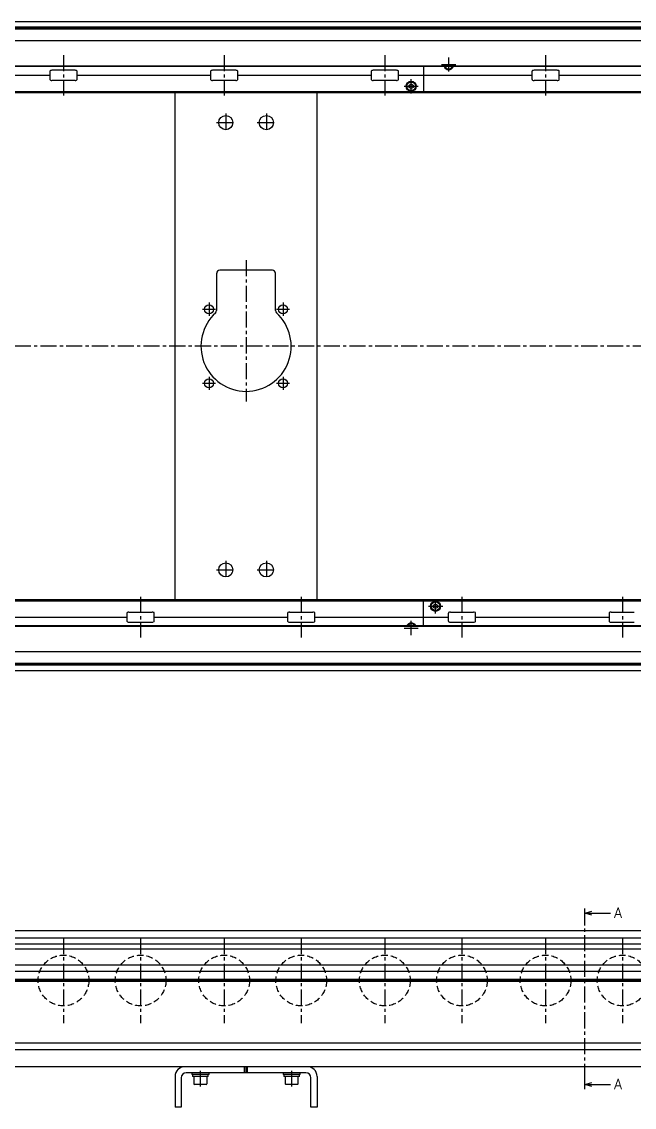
# Model space of a CAD drawing. Extents: x -10 to 3966, y -8 to 1151.
# Drawn here: x 1956 to 2560, y 28 to 1098 of the extents above; entities that cross this region are included whole.
import ezdxf

# ---------------------------------------------------------------- set-up
doc = ezdxf.new("R2010")
doc.units = 0
doc.header["$LTSCALE"] = 0.5
doc.linetypes.add('CENTER', pattern=[50.8, 31.75, -6.35, 6.35, -6.35])
doc.linetypes.add('DASHED', pattern=[19.05, 12.7, -6.35])
for name, color, linetype in [('MSM_CENTER', 1, 'CENTER'), ('MSM_CONTINUOUS', 7, 'CONTINUOUS'), ('MSM_DASHED', 4, 'DASHED'), ('MSM_PART_NUMBER', 7, 'CONTINUOUS')]:
    doc.layers.add(name, color=color, linetype=linetype)
doc.styles.get("Standard").update_dxf_attribs({"font": 'txt.shx', "height": 10, "bigfont": 'bigfont.shx'})

# ---------------------------------------------------------------- blocks, each defined once
blk = doc.blocks.new('*U88')
at = {"layer": 'MSM_PART_NUMBER'}
blk.add_text('A', height=10, dxfattribs=at).set_placement((2540.2, 214.9))
blk = doc.blocks.new('*U89')
at = {"layer": 'MSM_PART_NUMBER'}
blk.add_text('A', height=10, dxfattribs=at).set_placement((2540.2, 45.9))

msp = doc.modelspace()

# ---------------------------------------------------------------- linework, layer by layer
at = {"layer": 'MSM_CENTER'}
for p, q in [((1997.1, 1065.5), (1997.1, 1025.5)), ((2155.6, 1065.5), (2155.6, 1025.5)), ((2314.1, 1065.5), (2314.1, 1025.5)), ((2377.1, 1049.2), (2377.1, 1063.2)), ((2472.6, 1065.5), (2472.6, 1025.5)), ((2370.1, 1056.2), (2384.2, 1056.2)), ((2340.1, 1027.7), (2340.1, 1041.8)), ((2333.1, 1034.7), (2347.1, 1034.7)), ((2157.2, 1007.9), (2157.2, 989.9)), ((2197.2, 1007.9), (2197.2, 989.9)), ((2148.1, 998.9), (2166.2, 998.9)), ((2188.1, 998.9), (2206.2, 998.9)), ((2177.2, 863.4), (2177.2, 723.9)), ((2134.1, 814.9), (2147.1, 814.9)), ((2140.7, 821.4), (2140.7, 808.4)), ((2207.1, 814.9), (2220.2, 814.9)), ((2213.7, 821.4), (2213.7, 808.4)), ((3158.7, 778.4), (359.6, 778.4)), ((2134.1, 741.9), (2147.1, 741.9)), ((2140.7, 748.4), (2140.7, 735.4)), ((2207.1, 741.9), (2220.2, 741.9)), ((2213.7, 748.4), (2213.7, 735.4)), ((2148.1, 557.9), (2166.2, 557.9)), ((2157.2, 566.9), (2157.2, 548.9)), ((2188.1, 557.9), (2206.2, 557.9)), ((2197.2, 566.9), (2197.2, 548.9)), ((2073.2, 531.3), (2073.2, 491.3)), ((2231.6, 531.3), (2231.6, 491.3)), ((2364.1, 515), (2364.1, 529)), ((2390.1, 531.3), (2390.1, 491.3)), ((2548.6, 531.3), (2548.6, 491.3)), ((2357.1, 522), (2371.2, 522)), ((2340.1, 493.5), (2340.1, 507.5)), ((2333.1, 500.5), (2347.1, 500.5)), ((2511.2, 55), (2511.2, 215)), ((1997.1, 195), (1997.1, 111)), ((2073.2, 195), (2073.2, 111)), ((2155.6, 195), (2155.6, 111)), ((2231.6, 195), (2231.6, 111)), ((2314.1, 195), (2314.1, 111)), ((2390.1, 195), (2390.1, 111)), ((2472.6, 195), (2472.6, 111)), ((2548.6, 195), (2548.6, 111)), ((367.1, 153), (3149.2, 153)), ((2132.2, 48.4), (2132.2, 64)), ((2222.2, 48.4), (2222.2, 64))]:
    msp.add_line(p, q, dxfattribs=at)
at = {"layer": 'MSM_CONTINUOUS'}
for p, q in [((3148.7, 1098.4), (370.5, 1098.4)), ((3147.1, 1098.3), (372.1, 1098.3)), ((3122.5, 1092.9), (396.8, 1092.9)), ((3122.4, 1092), (396.9, 1092)), ((3122.5, 1091.2), (396.8, 1091.2)), ((3147.1, 1079.5), (372.1, 1079.5)), ((3147.1, 1054.1), (372.1, 1054.1)), ((3147.1, 1054.5), (422.1, 1054.5)), ((1983.7, 1049.5), (1983.7, 1041.5)), ((2008.6, 1050.5), (1985.7, 1050.5)), ((2010.6, 1041.5), (2010.6, 1049.5)), ((2142.2, 1049.5), (2142.2, 1041.5)), ((2167.1, 1050.5), (2144.2, 1050.5)), ((2169.1, 1041.5), (2169.1, 1049.5)), ((2300.7, 1049.5), (2300.7, 1041.5)), ((2325.6, 1050.5), (2302.7, 1050.5)), ((2327.6, 1041.5), (2327.6, 1049.5)), ((2352.1, 1054.1), (2352.1, 1029.4)), ((2377.1, 1053.9), (2376.8, 1054.1)), ((2377.5, 1054.1), (2377.1, 1053.9)), ((2459.2, 1049.5), (2459.2, 1041.5)), ((2484.1, 1050.5), (2461.2, 1050.5)), ((2486.1, 1041.5), (2486.1, 1049.5)), ((1983.7, 1045.5), (1852.1, 1045.5)), ((2008.6, 1040.5), (1985.7, 1040.5)), ((2142.2, 1045.5), (2010.6, 1045.5)), ((2167.1, 1040.5), (2144.2, 1040.5)), ((2300.7, 1045.5), (2169.1, 1045.5)), ((2325.6, 1040.5), (2302.7, 1040.5)), ((2459.2, 1045.5), (2327.6, 1045.5)), ((2484.1, 1040.5), (2461.2, 1040.5)), ((2617.7, 1045.5), (2486.1, 1045.5)), ((3144.6, 1029.4), (450.1, 1029.4)), ((3148.7, 1028.4), (450.1, 1028.4)), ((2107.2, 528.4), (2107.2, 1028.4)), ((2247.2, 528.4), (2247.2, 1028.4)), ((2338.1, 1035.9), (2340.1, 1037.1)), ((2338.1, 1033.6), (2338.1, 1035.9)), ((2340.1, 1032.4), (2338.1, 1033.6)), ((2340.1, 1037.1), (2342.1, 1035.9)), ((2342.1, 1033.6), (2340.1, 1032.4)), ((2342.1, 1035.9), (2342.1, 1033.6)), ((2148.1, 850.4), (2148.1, 813.5)), ((2203.2, 853.4), (2151.2, 853.4)), ((2206.2, 813.5), (2206.2, 850.4)), ((3148.7, 528.4), (450.1, 528.4)), ((450.1, 527.4), (3144.6, 527.4)), ((2352.1, 502.6), (2352.1, 527.4)), ((2059.7, 515.3), (2059.7, 507.3)), ((2061.7, 516.3), (2084.6, 516.3)), ((2086.6, 507.3), (2086.6, 515.3)), ((2218.2, 515.3), (2218.2, 507.3)), ((2220.2, 516.3), (2243.1, 516.3)), ((2245.1, 507.3), (2245.1, 515.3)), ((2362.1, 523.2), (2364.1, 524.4)), ((2362.1, 520.9), (2362.1, 523.2)), ((2364.1, 519.7), (2362.1, 520.9)), ((2364.1, 524.4), (2366.1, 523.2)), ((2366.1, 520.9), (2364.1, 519.7)), ((2366.1, 523.2), (2366.1, 520.9)), ((2376.7, 515.3), (2376.7, 507.3)), ((2378.7, 516.3), (2401.6, 516.3)), ((2403.6, 507.3), (2403.6, 515.3)), ((2535.2, 515.3), (2535.2, 507.3)), ((2537.2, 516.3), (2560.1, 516.3)), ((1928.1, 511.3), (2059.7, 511.3)), ((2061.7, 506.3), (2084.6, 506.3)), ((2086.6, 511.3), (2218.2, 511.3)), ((2220.2, 506.3), (2243.1, 506.3)), ((2245.1, 511.3), (2376.7, 511.3)), ((2378.7, 506.3), (2401.6, 506.3)), ((2403.6, 511.3), (2535.2, 511.3)), ((2537.2, 506.3), (2560.1, 506.3)), ((3147.1, 502.6), (372.1, 502.6)), ((3147.1, 502.2), (422.1, 502.2)), ((2339.8, 502.6), (2340.1, 502.9)), ((2340.1, 502.9), (2340.5, 502.6)), ((3147.1, 477.2), (372.1, 477.2)), ((3122.5, 465.6), (396.8, 465.6)), ((3122.5, 463.9), (396.8, 463.9)), ((3122.4, 464.7), (396.9, 464.7)), ((3148.7, 458.4), (370.5, 458.4)), ((3147.1, 458.4), (372.1, 458.4)), ((2511.2, 215), (2511.2, 224)), ((2511.2, 219.5), (2518.2, 221.4)), ((2511.2, 219.5), (2536.8, 219.5)), ((2518.2, 217.6), (2511.2, 219.5)), ((3147.1, 202), (372.1, 202)), ((3147.1, 194.6), (674.3, 194.6)), ((3031.2, 189), (676.5, 189)), ((3031.2, 184), (678.5, 184)), ((2931.2, 168.2), (667.1, 168.2)), ((2931.2, 161.8), (682.1, 161.8)), ((2931.2, 153.9), (682.1, 153.9)), ((2931.2, 153), (682.1, 153)), ((2931.2, 152.1), (682.1, 152.1)), ((2931.2, 91.3), (682.1, 91.3)), ((2931.2, 84.8), (679.6, 84.8)), ((3148.7, 68), (472.1, 68)), ((2175.7, 62), (2175.7, 68)), ((2177.2, 62), (2177.2, 68)), ((2178.7, 62), (2178.7, 68)), ((2107.2, 58.5), (2107.2, 28)), ((2113.2, 57), (2113.2, 28)), ((2236.2, 62), (2118.2, 62)), ((2123.7, 62), (2123.7, 60.4)), ((2140.7, 60.4), (2123.7, 60.4)), ((2124.5, 60.4), (2124.5, 58.4)), ((2139.8, 58.4), (2124.5, 58.4)), ((2125.7, 58.4), (2125.7, 51.2)), ((2138.7, 51.2), (2138.7, 58.4)), ((2139.8, 58.4), (2139.8, 60.4)), ((2140.7, 60.4), (2140.7, 62)), ((2213.7, 62), (2213.7, 60.4)), ((2230.7, 60.4), (2213.7, 60.4)), ((2214.5, 60.4), (2214.5, 58.4)), ((2229.8, 58.4), (2214.5, 58.4)), ((2215.7, 58.4), (2215.7, 51.2)), ((2228.7, 51.2), (2228.7, 58.4)), ((2229.8, 58.4), (2229.8, 60.4)), ((2230.7, 60.4), (2230.7, 62)), ((2241.2, 28), (2241.2, 57)), ((2247.2, 58.5), (2247.2, 28)), ((2511.2, 46), (2511.2, 55)), ((2137.8, 50.4), (2126.4, 50.4)), ((2227.8, 50.4), (2216.5, 50.4)), ((2511.2, 50.5), (2518.2, 52.4)), ((2518.2, 48.6), (2511.2, 50.5)), ((2511.2, 50.5), (2536.8, 50.5)), ((2113.2, 28), (2107.2, 28)), ((2247.2, 28), (2241.2, 28))]:
    msp.add_line(p, q, dxfattribs=at)
for centre, radius in [((2340.1, 1034.7), 5), ((2340.1, 1034.7), 4.25), ((2157.2, 998.9), 7), ((2197.2, 998.9), 7), ((2140.7, 814.9), 4.5), ((2213.7, 814.9), 4.5), ((2140.7, 741.9), 4.5), ((2213.7, 741.9), 4.5), ((2157.2, 557.9), 7), ((2197.2, 557.9), 7), ((2364.1, 522), 5), ((2364.1, 522), 4.25)]:
    msp.add_circle(centre, radius, dxfattribs=at)
for centre, radius, start, end in [((1984.6, 1049.4), 0.882, 115.5328, 172.1027), ((1985.7, 1047.1), 3.41, 89.6687, 115.2454), ((2008.6, 1047.1), 3.41, 64.7546, 90.3313), ((2009.7, 1049.4), 0.882, 7.8973, 64.4672), ((2143.1, 1049.4), 0.882, 115.5328, 172.1027), ((2144.2, 1047.1), 3.41, 89.6687, 115.2454), ((2167.1, 1047.1), 3.41, 64.7546, 90.3313), ((2168.2, 1049.4), 0.882, 7.8973, 64.4672), ((2301.6, 1049.4), 0.882, 115.5328, 172.1027), ((2302.7, 1047.1), 3.41, 89.6687, 115.2454), ((2325.6, 1047.1), 3.41, 64.7546, 90.3313), ((2326.7, 1049.4), 0.882, 7.8973, 64.4672), ((2377.1, 1056.2), 5, 204.8346, 335.1654), ((2377.1, 1056.2), 4.25, 209.6116, 330.3884), ((2460.1, 1049.4), 0.882, 115.5328, 172.1027), ((2461.2, 1047.1), 3.41, 89.6687, 115.2454), ((2484.1, 1047.1), 3.41, 64.7546, 90.3313), ((2485.2, 1049.4), 0.882, 7.8973, 64.4672), ((1984.6, 1041.6), 0.882, 187.8973, 244.4672), ((1985.7, 1043.9), 3.41, 244.7546, 270.3313), ((2008.6, 1043.9), 3.41, 269.6687, 295.2454), ((2009.7, 1041.6), 0.882, 295.5328, 352.1027), ((2143.1, 1041.6), 0.882, 187.8973, 244.4672), ((2144.2, 1043.9), 3.41, 244.7546, 270.3313), ((2167.1, 1043.9), 3.41, 269.6687, 295.2454), ((2168.2, 1041.6), 0.882, 295.5328, 352.1027), ((2301.6, 1041.6), 0.882, 187.8973, 244.4672), ((2302.7, 1043.9), 3.41, 244.7546, 270.3313), ((2325.6, 1043.9), 3.41, 269.6687, 295.2454), ((2326.7, 1041.6), 0.882, 295.5328, 352.1027), ((2460.1, 1041.6), 0.882, 187.8973, 244.4672), ((2461.2, 1043.9), 3.41, 244.7546, 270.3313), ((2484.1, 1043.9), 3.41, 269.6687, 295.2454), ((2485.2, 1041.6), 0.882, 295.5328, 352.1027), ((2151.2, 850.4), 3, 90, 180), ((2203.2, 850.4), 3, 0, 90), ((2177.2, 778.4), 44.5, 132.3521, 47.6479), ((2145.1, 813.5), 3, 312.3521, 360), ((2209.2, 813.5), 3, 180, 227.6479), ((2060.6, 515.2), 0.882, 115.5328, 172.1027), ((2061.7, 512.9), 3.41, 89.6687, 115.2454), ((2084.6, 512.9), 3.41, 64.7546, 90.3313), ((2085.7, 515.2), 0.882, 7.8973, 64.4672), ((2219.1, 515.2), 0.882, 115.5328, 172.1027), ((2220.2, 512.9), 3.41, 89.6687, 115.2454), ((2243.1, 512.9), 3.41, 64.7546, 90.3313), ((2244.2, 515.2), 0.882, 7.8973, 64.4672), ((2377.6, 515.2), 0.882, 115.5328, 172.1027), ((2378.7, 512.9), 3.41, 89.6687, 115.2454), ((2401.6, 512.9), 3.41, 64.7546, 90.3313), ((2402.7, 515.2), 0.882, 7.8973, 64.4672), ((2536.1, 515.2), 0.882, 115.5328, 172.1027), ((2537.2, 512.9), 3.41, 89.6687, 115.2454), ((2060.6, 507.4), 0.882, 187.8973, 244.4672), ((2061.7, 509.7), 3.41, 244.7546, 270.3313), ((2084.6, 509.7), 3.41, 269.6687, 295.2454), ((2085.7, 507.4), 0.882, 295.5328, 352.1027), ((2219.1, 507.4), 0.882, 187.8973, 244.4672), ((2220.2, 509.7), 3.41, 244.7546, 270.3313), ((2243.1, 509.7), 3.41, 269.6687, 295.2454), ((2244.2, 507.4), 0.882, 295.5328, 352.1027), ((2340.1, 500.5), 5, 24.8346, 155.1654), ((2340.1, 500.5), 4.25, 29.6116, 150.3884), ((2377.6, 507.4), 0.882, 187.8973, 244.4672), ((2378.7, 509.7), 3.41, 244.7546, 270.3313), ((2401.6, 509.7), 3.41, 269.6687, 295.2454), ((2402.7, 507.4), 0.882, 295.5328, 352.1027), ((2536.1, 507.4), 0.882, 187.8973, 244.4672), ((2537.2, 509.7), 3.41, 244.7546, 270.3313), ((2116.7, 58.5), 9.5, 90, 180), ((2237.7, 58.5), 9.5, 0, 90), ((2118.2, 57), 5, 90, 180), ((2236.2, 57), 5, 0, 90), ((2126.4, 51.2), 0.8, 180, 270), ((2137.8, 51.2), 0.8, 270, 0), ((2216.5, 51.2), 0.8, 180, 270), ((2227.8, 51.2), 0.8, 270, 0)]:
    msp.add_arc(centre, radius, start, end, dxfattribs=at)
at = {"layer": 'MSM_DASHED'}
for centre in [(1997.1, 153), (2073.2, 153), (2155.6, 153), (2231.6, 153), (2314.1, 153), (2390.1, 153), (2472.6, 153), (2548.6, 153)]:
    msp.add_circle(centre, 25, dxfattribs=at)

# ---------------------------------------------------------------- block references
at = {"layer": 'MSM_CONTINUOUS'}
for name in ['*U88', '*U89']:
    msp.add_blockref(name, (0, 0), dxfattribs=at)

doc.saveas('drawing.dxf')
